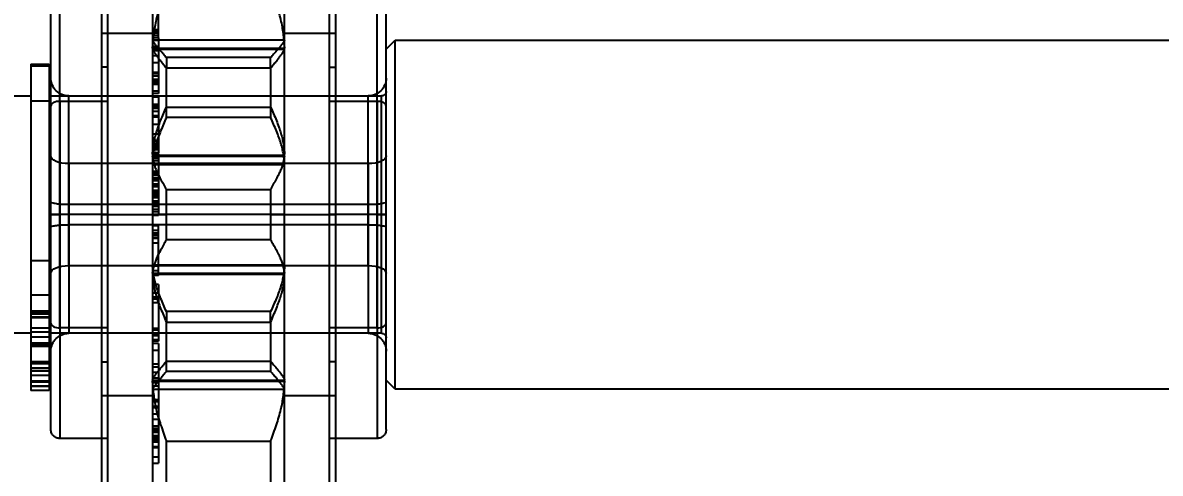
# Model space of a CAD drawing. Header units: metres. Extents: x 0 to 63075, y 0 to 44550.
# Drawn here: x 37029.4 to 37091.4, y 17330.5 to 17355 of the extents above; entities that cross this region are included whole.
import ezdxf

# ---------------------------------------------------------------- set-up
doc = ezdxf.new("R2010")
doc.units = ezdxf.units.M
doc.header["$LTSCALE"] = 75
doc.linetypes.add('HIDDEN2', pattern=[4.7625, 3.175, -1.5875])
doc.layers.add('SDM', color=7, linetype='Continuous')
doc.layers.add('ST1', color=7, linetype='HIDDEN2')
doc.styles.add('ROMANS', font='ROMANS.SHX')
doc.dimstyles.new('75___1-75', dxfattribs={"dimscale": 75, "dimtxt": 2.5, "dimasz": 2, "dimexe": 1.5, "dimexo": 1, "dimgap": 0.5, "dimtad": 1, "dimdec": 0, "dimzin": 12, "dimtxsty": 'ROMANS', "dimcen": 0, "dimclrd": 256, "dimclre": 256, "dimclrt": 3, "dimazin": 3, "dimtfac": 1, "dimtdec": 0, "dimtmove": 0, "dimatfit": 0, "dimfxl": 1, "dimlwd": -1, "dimlwe": -1, "dimarcsym": 0})

# ---------------------------------------------------------------- blocks, each defined once
blk = doc.blocks.new('*D28')
at = {"layer": 'Defpoints', "color": 0, "transparency": 16777216}
for p in [(33880.105, 17728.439), (37150.032, 17728.439), (37007.794, 17285.374)]:
    blk.add_point(p, dxfattribs=at)
at = {"layer": 'SDM', "transparency": 16777216}
for p, q in [((33880.105, 17878.439), (33880.105, 18585.582)), ((37075.032, 17728.439), (33767.605, 17728.439)), ((33880.105, 17285.374), (33880.105, 17728.439)), ((36932.794, 17285.374), (33767.605, 17285.374)), ((33880.105, 17135.374), (33880.105, 16985.374))]:
    blk.add_line(p, q, dxfattribs=at)
for points in [[(33855.105, 17878.439), (33905.105, 17878.439), (33880.105, 17728.439)], [(33855.105, 17135.374), (33905.105, 17135.374), (33880.105, 17285.374)]]:
    blk.add_solid(points, dxfattribs=at)
at = {"layer": 'SDM', "color": 3, "transparency": 16777216, "insert": (33748.855, 18307.01), "char_height": 187.5, "attachment_point": 5, "rotation": 90, "style": 'ROMANS'}
blk.add_mtext('443', dxfattribs=at)
blk = doc.blocks.new('A$C542b401d')
at = {"layer": 'ST1'}
for p, q in [((296.625, 1423.984), (296.625, 1394.546)), ((309.375, 1423.984), (309.375, 1394.546)), ((296.944, 1396.401), (296.944, 1420.32)), ((309.056, 1420.32), (309.056, 1396.401)), ((299.395, 1413.474), (299.395, 1419.111)), ((306.605, 1419.111), (306.605, 1413.474)), ((293.855, 1398.503), (293.855, 1416.166)), ((294.344, 1404.44), (294.344, 1416.655)), ((294.344, 1398.256), (294.344, 1416.655)), ((311.656, 1404.44), (311.656, 1416.655)), ((311.656, 1398.256), (311.656, 1416.655)), ((312.145, 1398.503), (312.145, 1416.166)), ((306.27, 1414.529), (306.27, 1415.929)), ((299.395, 1414.334), (296.625, 1414.334)), ((306.27, 1414.529), (306.605, 1414.529)), ((306.27, 1414.082), (306.27, 1414.529)), ((306.27, 1414.445), (306.605, 1414.445)), ((306.27, 1414.34), (306.605, 1414.34)), ((309.375, 1414.334), (306.605, 1414.334)), ((293.355, 1413.965), (92.645, 1413.965)), ((293.355, 1394.915), (293.355, 1413.965)), ((293.855, 1413.465), (293.355, 1413.965)), ((306.605, 1413.969), (299.395, 1413.969)), ((306.27, 1414.213), (306.605, 1414.213)), ((306.27, 1414.082), (306.605, 1414.082)), ((306.27, 1414.082), (306.27, 1413.38)), ((306.27, 1413.934), (306.605, 1413.934)), ((306.27, 1413.618), (306.605, 1413.618)), ((299.395, 1413.526), (299.395, 1413.596)), ((299.395, 1413.596), (299.395, 1413.526)), ((306.605, 1413.526), (299.395, 1413.526)), ((306.605, 1413.474), (299.395, 1413.474)), ((299.395, 1413.466), (299.395, 1413.474)), ((299.395, 1407.225), (299.395, 1413.466)), ((300.157, 1412.439), (300.157, 1413.005)), ((300.157, 1413.005), (305.843, 1413.005)), ((305.843, 1413.005), (305.843, 1412.439)), ((306.27, 1413.487), (306.605, 1413.487)), ((306.27, 1413.38), (306.27, 1411.05)), ((306.27, 1413.38), (306.605, 1413.38)), ((306.27, 1413.101), (306.605, 1413.101)), ((306.605, 1413.596), (306.605, 1413.526)), ((306.605, 1413.526), (306.605, 1413.596)), ((306.605, 1413.474), (306.605, 1413.466)), ((306.605, 1413.466), (306.605, 1407.225)), ((296.944, 1412.479), (296.625, 1412.479)), ((300.157, 1412.439), (300.157, 1409.734)), ((305.843, 1412.439), (300.157, 1412.439)), ((305.843, 1409.734), (305.843, 1412.439)), ((306.27, 1412.72), (306.605, 1412.72)), ((309.056, 1412.479), (309.375, 1412.479)), ((312.245, 1412.64), (312.245, 1412.563)), ((313.245, 1412.64), (312.245, 1412.64)), ((312.245, 1412.563), (312.245, 1397.32)), ((313.245, 1412.563), (312.245, 1412.563)), ((313.245, 1412.64), (313.245, 1412.563)), ((313.245, 1412.563), (313.245, 1397.32)), ((306.27, 1412.194), (306.605, 1412.194)), ((306.27, 1412.115), (306.605, 1412.115)), ((306.27, 1411.984), (306.605, 1411.984)), ((306.27, 1411.812), (306.605, 1411.812)), ((306.27, 1411.738), (306.605, 1411.738)), ((306.27, 1411.668), (306.605, 1411.668)), ((306.27, 1411.611), (306.605, 1411.611)), ((306.27, 1411.538), (306.605, 1411.538)), ((306.27, 1411.181), (306.605, 1411.181)), ((312.145, 1410.915), (294.105, 1410.915)), ((294.105, 1397.982), (294.105, 1410.898)), ((294.105, 1398.012), (294.105, 1410.868)), ((296.944, 1410.624), (294.344, 1410.624)), ((294.344, 1410.624), (294.344, 1392.225)), ((311.168, 1410.915), (294.832, 1410.915)), ((294.832, 1403.876), (294.832, 1410.911)), ((294.832, 1401.661), (294.832, 1410.894)), ((306.27, 1411.05), (306.605, 1411.05)), ((306.27, 1410.853), (306.27, 1410.227)), ((306.27, 1410.853), (306.605, 1410.853)), ((311.656, 1410.624), (309.056, 1410.624)), ((311.168, 1403.876), (311.168, 1410.911)), ((311.168, 1401.661), (311.168, 1410.894)), ((311.656, 1410.624), (311.656, 1392.225)), ((313.245, 1410.64), (312.145, 1410.64)), ((313.245, 1410.64), (312.245, 1410.64)), ((317.5, 1410.915), (313.245, 1410.915)), ((305.843, 1410.307), (300.157, 1410.307)), ((306.27, 1410.456), (306.605, 1410.456)), ((306.27, 1410.389), (306.605, 1410.389)), ((306.27, 1410.338), (306.605, 1410.338)), ((306.27, 1410.227), (306.27, 1409.833)), ((306.27, 1410.227), (306.605, 1410.227)), ((306.27, 1410.064), (306.605, 1410.064)), ((300.157, 1409.734), (305.843, 1409.734)), ((306.27, 1409.833), (306.27, 1408.259)), ((306.27, 1409.833), (306.605, 1409.833)), ((306.27, 1409.756), (306.605, 1409.756)), ((306.27, 1409.364), (306.605, 1409.364)), ((306.27, 1408.835), (306.605, 1408.835)), ((306.27, 1408.474), (306.605, 1408.474)), ((306.27, 1408.441), (306.605, 1408.441)), ((306.27, 1408.315), (306.605, 1408.315)), ((306.27, 1408.259), (306.605, 1408.259)), ((306.27, 1408.259), (306.27, 1407.813)), ((306.27, 1408.175), (306.605, 1408.175)), ((306.27, 1408.072), (306.605, 1408.072)), ((306.605, 1407.688), (299.395, 1407.688)), ((299.395, 1407.605), (299.395, 1407.633)), ((306.605, 1407.633), (299.395, 1407.633)), ((299.395, 1407.633), (299.395, 1407.605)), ((306.27, 1407.976), (306.605, 1407.976)), ((306.27, 1407.775), (306.27, 1407.813)), ((306.27, 1407.813), (306.605, 1407.813)), ((306.27, 1407.775), (306.605, 1407.775)), ((306.27, 1407.732), (306.27, 1407.775)), ((306.27, 1407.732), (306.27, 1407.502)), ((306.605, 1407.732), (306.27, 1407.732)), ((306.27, 1407.502), (306.605, 1407.502)), ((306.27, 1407.502), (306.27, 1404.385)), ((306.605, 1407.633), (306.605, 1407.605)), ((306.605, 1407.605), (306.605, 1407.633)), ((294.832, 1407.219), (311.168, 1407.219)), ((294.832, 1407.219), (294.832, 1397.986)), ((299.395, 1407.176), (299.395, 1407.225)), ((306.605, 1407.176), (299.395, 1407.176)), ((299.395, 1401.192), (299.395, 1407.176)), ((306.605, 1407.397), (306.27, 1407.397)), ((306.27, 1407.213), (306.605, 1407.213)), ((306.27, 1406.789), (306.605, 1406.789)), ((306.605, 1407.225), (306.605, 1407.176)), ((306.605, 1407.176), (306.605, 1401.192)), ((311.168, 1407.219), (311.168, 1397.986)), ((306.27, 1406.694), (306.605, 1406.694)), ((306.27, 1406.637), (306.605, 1406.637)), ((306.27, 1406.615), (306.605, 1406.615)), ((306.27, 1406.593), (306.605, 1406.593)), ((306.27, 1406.445), (306.605, 1406.445)), ((306.27, 1406.401), (306.605, 1406.401)), ((306.27, 1406.362), (306.605, 1406.362)), ((306.27, 1406.287), (306.605, 1406.287)), ((300.157, 1405.812), (300.157, 1404.44)), ((305.843, 1405.812), (300.157, 1405.812)), ((305.843, 1404.44), (305.843, 1405.812)), ((306.27, 1406.093), (306.605, 1406.093)), ((306.27, 1406.064), (306.605, 1406.064)), ((306.27, 1406.009), (306.605, 1406.009)), ((306.27, 1405.96), (306.605, 1405.96)), ((306.27, 1405.754), (306.605, 1405.754)), ((306.27, 1405.738), (306.605, 1405.738)), ((306.27, 1405.737), (306.605, 1405.737)), ((306.27, 1405.736), (306.605, 1405.736)), ((306.27, 1405.721), (306.605, 1405.721)), ((306.27, 1405.659), (306.605, 1405.659)), ((306.27, 1405.577), (306.605, 1405.577)), ((294.832, 1405.004), (294.832, 1397.969)), ((311.168, 1405.004), (294.832, 1405.004)), ((306.27, 1405.455), (306.605, 1405.455)), ((306.27, 1405.426), (306.605, 1405.426)), ((306.27, 1405.426), (306.605, 1405.426)), ((306.27, 1405.424), (306.605, 1405.424)), ((306.27, 1405.359), (306.605, 1405.359)), ((306.27, 1405.18), (306.605, 1405.18)), ((306.27, 1405.06), (306.605, 1405.06)), ((311.168, 1405.004), (311.168, 1397.969)), ((293.855, 1404.44), (294.344, 1404.44)), ((294.344, 1404.44), (293.855, 1404.44)), ((294.344, 1404.44), (296.944, 1404.44)), ((294.344, 1404.44), (294.344, 1392.225)), ((299.395, 1404.44), (296.625, 1404.44)), ((296.944, 1404.44), (296.625, 1404.44)), ((299.395, 1404.44), (300.157, 1404.44)), ((300.157, 1404.44), (299.395, 1404.44)), ((300.157, 1404.44), (305.843, 1404.44)), ((300.157, 1404.44), (300.157, 1403.068)), ((305.843, 1403.068), (305.843, 1404.44)), ((305.843, 1404.44), (306.605, 1404.44)), ((306.605, 1404.44), (305.843, 1404.44)), ((306.605, 1404.904), (306.27, 1404.904)), ((306.27, 1404.72), (306.605, 1404.72)), ((306.605, 1404.616), (306.27, 1404.616)), ((306.27, 1404.385), (306.605, 1404.385)), ((309.375, 1404.44), (306.605, 1404.44)), ((309.056, 1404.44), (309.375, 1404.44)), ((309.056, 1404.44), (311.656, 1404.44)), ((311.656, 1404.44), (312.145, 1404.44)), ((312.145, 1404.44), (311.656, 1404.44)), ((311.656, 1404.44), (311.656, 1392.225)), ((294.832, 1403.876), (311.168, 1403.876)), ((306.27, 1403.425), (306.27, 1403.825)), ((306.27, 1403.825), (306.605, 1403.825)), ((300.157, 1403.068), (305.843, 1403.068)), ((306.27, 1403.574), (306.605, 1403.574)), ((306.27, 1403.343), (306.27, 1403.425)), ((306.27, 1403.425), (306.605, 1403.425)), ((306.27, 1403.343), (306.605, 1403.343)), ((306.27, 1403.14), (306.27, 1403.343)), ((306.27, 1403.302), (306.605, 1403.302)), ((306.27, 1403.174), (306.605, 1403.174)), ((306.27, 1401.871), (306.27, 1403.14)), ((306.27, 1403.14), (306.605, 1403.14)), ((306.27, 1402.89), (306.605, 1402.89)), ((306.27, 1401.374), (306.27, 1401.871)), ((312.245, 1401.924), (313.245, 1401.924)), ((311.168, 1401.661), (294.832, 1401.661)), ((306.605, 1401.704), (299.395, 1401.704)), ((299.395, 1401.247), (299.395, 1401.275)), ((299.395, 1401.275), (299.395, 1401.247)), ((306.605, 1401.247), (299.395, 1401.247)), ((306.27, 1401.62), (306.605, 1401.62)), ((306.27, 1401.374), (306.605, 1401.374)), ((306.27, 1401.123), (306.27, 1401.374)), ((306.605, 1401.275), (306.605, 1401.247)), ((306.605, 1401.247), (306.605, 1401.275)), ((306.605, 1401.192), (299.395, 1401.192)), ((299.395, 1401.141), (299.395, 1401.192)), ((299.395, 1394.916), (299.395, 1401.141)), ((306.27, 1401.123), (306.605, 1401.123)), ((306.27, 1400.623), (306.27, 1398.217)), ((306.27, 1400.623), (306.605, 1400.623)), ((306.605, 1401.192), (306.605, 1401.141)), ((306.605, 1401.141), (306.605, 1394.916)), ((306.27, 1400.145), (306.605, 1400.145)), ((312.245, 1400.05), (313.245, 1400.05)), ((306.27, 1399.936), (306.605, 1399.936)), ((306.27, 1399.915), (306.605, 1399.915)), ((306.27, 1399.831), (306.605, 1399.831)), ((306.27, 1399.627), (306.605, 1399.627)), ((300.157, 1398.573), (300.157, 1399.146)), ((300.157, 1399.146), (305.843, 1399.146)), ((305.843, 1399.146), (305.843, 1398.573)), ((312.245, 1399.177), (313.245, 1399.177)), ((313.245, 1399.13), (312.245, 1399.13)), ((312.245, 1399.013), (313.245, 1399.013)), ((312.245, 1398.853), (313.245, 1398.853)), ((312.245, 1398.813), (313.245, 1398.813)), ((293.855, 1392.714), (293.855, 1398.503)), ((294.344, 1398.256), (296.944, 1398.256)), ((300.157, 1398.573), (300.157, 1395.875)), ((305.843, 1398.573), (300.157, 1398.573)), ((305.843, 1395.875), (305.843, 1398.573)), ((306.27, 1398.217), (306.605, 1398.217)), ((306.27, 1398.217), (306.27, 1398.133)), ((306.27, 1398.133), (306.605, 1398.133)), ((306.27, 1398.133), (306.27, 1397.903)), ((309.056, 1398.256), (311.656, 1398.256)), ((312.145, 1392.714), (312.145, 1398.503)), ((312.145, 1398.24), (313.245, 1398.24)), ((312.245, 1398.242), (313.245, 1398.242)), ((312.245, 1398.24), (313.245, 1398.24)), ((294.105, 1397.965), (312.145, 1397.965)), ((294.832, 1397.965), (311.168, 1397.965)), ((306.27, 1397.903), (306.605, 1397.903)), ((306.27, 1397.903), (306.27, 1397.818)), ((306.27, 1397.818), (306.605, 1397.818)), ((306.27, 1397.818), (306.27, 1397.614)), ((306.27, 1397.614), (306.27, 1397.53)), ((306.27, 1397.614), (306.605, 1397.614)), ((306.27, 1397.53), (306.605, 1397.53)), ((312.245, 1398.019), (313.245, 1398.019)), ((313.245, 1397.763), (312.245, 1397.763)), ((313.245, 1397.965), (317.5, 1397.965)), ((306.27, 1397.399), (306.27, 1397.021)), ((306.27, 1397.399), (306.605, 1397.399)), ((306.27, 1397.021), (306.605, 1397.021)), ((306.27, 1397.021), (306.27, 1396.114)), ((312.245, 1397.43), (313.245, 1397.43)), ((313.245, 1397.354), (312.245, 1397.354)), ((312.245, 1397.32), (313.245, 1397.32)), ((312.245, 1397.32), (312.245, 1396.409)), ((312.245, 1397.238), (313.245, 1397.238)), ((313.245, 1397.32), (313.245, 1396.409)), ((296.625, 1396.401), (296.944, 1396.401)), ((296.944, 1388.561), (296.944, 1396.401)), ((305.843, 1396.441), (300.157, 1396.441)), ((306.27, 1396.275), (306.605, 1396.275)), ((309.375, 1396.401), (309.056, 1396.401)), ((309.056, 1396.401), (309.056, 1388.561)), ((312.245, 1396.409), (313.245, 1396.409)), ((312.245, 1396.409), (312.245, 1395.349)), ((312.245, 1396.29), (313.245, 1396.29)), ((313.245, 1396.409), (313.245, 1395.349)), ((300.157, 1395.875), (305.843, 1395.875)), ((306.27, 1396.114), (306.27, 1395.511)), ((306.27, 1396.114), (306.605, 1396.114)), ((306.27, 1395.83), (306.605, 1395.83)), ((312.245, 1396.063), (313.245, 1396.063)), ((312.245, 1396.037), (313.245, 1396.037)), ((312.245, 1395.907), (313.245, 1395.907)), ((312.245, 1395.654), (313.245, 1395.654)), ((293.355, 1394.915), (293.855, 1395.415)), ((306.605, 1395.406), (299.395, 1395.406)), ((299.395, 1395.284), (299.395, 1395.354)), ((306.605, 1395.354), (299.395, 1395.354)), ((299.395, 1395.354), (299.395, 1395.284)), ((306.27, 1395.511), (306.27, 1395.083)), ((306.27, 1395.511), (306.605, 1395.511)), ((306.27, 1395.268), (306.605, 1395.268)), ((306.27, 1395.083), (306.27, 1394.233)), ((306.27, 1395.083), (306.605, 1395.083)), ((306.605, 1395.354), (306.605, 1395.284)), ((306.605, 1395.284), (306.605, 1395.354)), ((312.245, 1395.349), (313.245, 1395.349)), ((312.245, 1395.349), (312.245, 1395.06)), ((312.245, 1395.29), (313.245, 1395.29)), ((312.245, 1395.079), (313.245, 1395.079)), ((312.245, 1395.06), (312.245, 1394.843)), ((312.245, 1395.06), (313.245, 1395.06)), ((313.245, 1395.349), (313.245, 1395.06)), ((313.245, 1395.06), (313.245, 1394.843)), ((92.645, 1394.915), (293.355, 1394.915)), ((296.625, 1394.546), (299.395, 1394.546)), ((296.625, 1394.546), (296.625, 1384.896)), ((299.395, 1394.911), (299.395, 1394.916)), ((306.605, 1394.911), (299.395, 1394.911)), ((299.395, 1389.303), (299.395, 1394.911)), ((306.605, 1394.916), (306.605, 1394.911)), ((306.605, 1394.911), (306.605, 1389.303)), ((306.605, 1394.546), (309.375, 1394.546)), ((309.375, 1394.546), (309.375, 1384.896)), ((312.245, 1394.843), (313.245, 1394.843)), ((306.27, 1394.34), (306.605, 1394.34)), ((306.27, 1394.233), (306.605, 1394.233)), ((306.27, 1394.233), (306.27, 1390.887)), ((306.27, 1393.962), (306.605, 1393.962)), ((306.27, 1393.899), (306.605, 1393.899)), ((306.27, 1393.551), (306.605, 1393.551)), ((306.27, 1393.254), (306.605, 1393.254)), ((306.27, 1392.894), (306.605, 1392.894)), ((306.27, 1392.77), (306.605, 1392.77)), ((306.27, 1392.714), (306.605, 1392.714)), ((306.27, 1392.649), (306.605, 1392.649)), ((306.27, 1392.626), (306.605, 1392.626)), ((306.27, 1392.56), (306.605, 1392.56)), ((294.344, 1392.225), (296.944, 1392.225)), ((300.157, 1392.077), (300.157, 1389.499)), ((305.843, 1392.077), (300.157, 1392.077)), ((305.843, 1389.499), (305.843, 1392.077)), ((306.27, 1392.37), (306.605, 1392.37)), ((306.27, 1392.29), (306.605, 1392.29)), ((306.27, 1392.266), (306.605, 1392.266)), ((306.27, 1392.165), (306.605, 1392.165)), ((306.27, 1392.057), (306.605, 1392.057)), ((306.27, 1392.045), (306.605, 1392.045)), ((306.27, 1392.041), (306.605, 1392.041)), ((306.27, 1392.02), (306.605, 1392.02)), ((309.056, 1392.225), (311.656, 1392.225)), ((306.27, 1391.762), (306.605, 1391.762)), ((306.27, 1391.759), (306.605, 1391.759)), ((306.27, 1391.707), (306.605, 1391.707)), ((306.605, 1391.221), (306.27, 1391.221)), ((306.605, 1390.887), (306.27, 1390.887))]:
    blk.add_line(p, q, dxfattribs=at)
at = {"layer": 'ST1', "flags": 128}
for points in [[(293.855, 1410.377), (293.864, 1410.425), (293.892, 1410.471), (293.937, 1410.514), (293.998, 1410.551), (294.072, 1410.582), (294.157, 1410.605), (294.248, 1410.619), (294.344, 1410.624)], [(311.656, 1410.624), (311.752, 1410.619), (311.843, 1410.605), (311.928, 1410.582), (312.002, 1410.551), (312.063, 1410.514), (312.108, 1410.471), (312.136, 1410.425), (312.145, 1410.377)], [(293.855, 1407.638), (293.874, 1407.556), (293.929, 1407.478), (294.02, 1407.405), (294.141, 1407.342), (294.289, 1407.29), (294.458, 1407.251), (294.642, 1407.227), (294.832, 1407.219)], [(311.168, 1407.219), (311.358, 1407.227), (311.542, 1407.251), (311.711, 1407.29), (311.859, 1407.342), (311.98, 1407.405), (312.071, 1407.478), (312.126, 1407.556), (312.145, 1407.638)], [(294.832, 1401.661), (294.642, 1401.653), (294.458, 1401.629), (294.289, 1401.59), (294.141, 1401.538), (294.02, 1401.475), (293.929, 1401.402), (293.874, 1401.324), (293.855, 1401.242)], [(312.145, 1401.242), (312.126, 1401.324), (312.071, 1401.402), (311.98, 1401.475), (311.859, 1401.538), (311.711, 1401.59), (311.542, 1401.629), (311.358, 1401.653), (311.168, 1401.661)], [(294.344, 1398.256), (294.248, 1398.261), (294.157, 1398.275), (294.072, 1398.298), (293.998, 1398.329), (293.937, 1398.366), (293.892, 1398.409), (293.864, 1398.455), (293.855, 1398.503)], [(312.145, 1398.503), (312.136, 1398.455), (312.108, 1398.409), (312.063, 1398.366), (312.002, 1398.329), (311.928, 1398.298), (311.843, 1398.275), (311.752, 1398.261), (311.656, 1398.256)]]:
    blk.add_lwpolyline(points, dxfattribs=at)
at = {"layer": 'ST1'}
for centre, radius, start, end in [((294.832, 1411.892), 0.977, 180, 270), ((311.168, 1411.892), 0.977, 270, 0), ((294.105, 1411.165), 0.25, 180, 270), ((294.59, 1407.871), 2.877, 255.20406, 274.83381), ((311.41, 1407.871), 2.877, 265.16619, 284.79594), ((294.59, 1401.009), 2.877, 85.16619, 104.79594), ((311.41, 1401.009), 2.877, 75.20406, 94.83381), ((294.832, 1396.988), 0.977, 90, 180), ((294.105, 1397.715), 0.25, 90, 180), ((311.168, 1396.988), 0.977, 0, 90), ((294.344, 1392.714), 0.489, 180, 270), ((311.656, 1392.714), 0.489, 270, 0)]:
    blk.add_arc(centre, radius, start, end, dxfattribs=at)
for points, knots in [([(299.395, 1413.596), (299.433, 1414.07), (299.508, 1415.018), (299.941, 1416.208), (300.157, 1416.803)], [0, 0, 0, 0, 0.499459, 1, 1, 1, 1]), ([(305.843, 1416.803), (306.059, 1416.208), (306.492, 1415.018), (306.567, 1414.07), (306.605, 1413.596)], [0, 0, 0, 0, 0.500534, 1, 1, 1, 1]), ([(299.395, 1413.964), (299.433, 1413.894), (299.508, 1413.753), (299.941, 1413.254), (300.157, 1413.005)], [0, 0, 0, 0, 0.499459, 1, 1, 1, 1]), ([(305.843, 1413.005), (306.059, 1413.254), (306.492, 1413.753), (306.567, 1413.894), (306.605, 1413.964)], [0, 0, 0, 0, 0.500533, 1, 1, 1, 1]), ([(300.157, 1412.439), (299.941, 1412.699), (299.508, 1413.219), (299.433, 1413.384), (299.395, 1413.466)], [0, 0, 0, 0, 0.500529, 1, 1, 1, 1]), ([(306.605, 1413.466), (306.567, 1413.384), (306.492, 1413.219), (306.059, 1412.699), (305.843, 1412.439)], [0, 0, 0, 0, 0.499464, 1, 1, 1, 1]), ([(300.157, 1410.307), (299.941, 1409.807), (299.508, 1408.807), (299.433, 1408.095), (299.395, 1407.739)], [0, 0, 0, 0, 0.500152, 1, 1, 1, 1]), ([(306.605, 1407.739), (306.567, 1408.094), (306.492, 1408.806), (306.06, 1409.806), (305.843, 1410.307)], [0, 0, 0, 0, 0.499124, 1, 1, 1, 1]), ([(299.395, 1407.225), (299.433, 1407.57), (299.508, 1408.261), (299.941, 1409.243), (300.157, 1409.734)], [0, 0, 0, 0, 0.49948, 1, 1, 1, 1]), ([(305.843, 1409.734), (306.059, 1409.243), (306.492, 1408.261), (306.567, 1407.57), (306.605, 1407.225)], [0, 0, 0, 0, 0.500513, 1, 1, 1, 1]), ([(300.157, 1405.812), (299.941, 1406.192), (299.508, 1406.954), (299.433, 1407.388), (299.395, 1407.605)], [0, 0, 0, 0, 0.500133, 1, 1, 1, 1]), ([(306.605, 1407.605), (306.567, 1407.388), (306.492, 1406.955), (306.06, 1406.193), (305.843, 1405.812)], [0, 0, 0, 0, 0.499098, 1, 1, 1, 1]), ([(299.395, 1401.275), (299.433, 1401.492), (299.508, 1401.925), (299.94, 1402.687), (300.157, 1403.068)], [0, 0, 0, 0, 0.499098, 1, 1, 1, 1]), ([(305.843, 1403.068), (306.059, 1402.688), (306.492, 1401.926), (306.567, 1401.492), (306.605, 1401.275)], [0, 0, 0, 0, 0.500133, 1, 1, 1, 1]), ([(299.395, 1401.655), (299.433, 1401.31), (299.508, 1400.619), (299.941, 1399.637), (300.157, 1399.146)], [0, 0, 0, 0, 0.49948, 1, 1, 1, 1]), ([(305.843, 1399.146), (306.059, 1399.637), (306.492, 1400.619), (306.567, 1401.31), (306.605, 1401.655)], [0, 0, 0, 0, 0.500513, 1, 1, 1, 1]), ([(300.157, 1398.573), (299.941, 1399.073), (299.508, 1400.073), (299.433, 1400.785), (299.395, 1401.141)], [0, 0, 0, 0, 0.500152, 1, 1, 1, 1]), ([(306.605, 1401.141), (306.567, 1400.786), (306.492, 1400.074), (306.06, 1399.074), (305.843, 1398.573)], [0, 0, 0, 0, 0.499124, 1, 1, 1, 1]), ([(300.157, 1396.441), (299.941, 1396.181), (299.508, 1395.661), (299.433, 1395.496), (299.395, 1395.414)], [0, 0, 0, 0, 0.500529, 1, 1, 1, 1]), ([(306.605, 1395.414), (306.567, 1395.496), (306.492, 1395.661), (306.059, 1396.181), (305.843, 1396.441)], [0, 0, 0, 0, 0.499464, 1, 1, 1, 1]), ([(299.395, 1394.916), (299.433, 1394.986), (299.508, 1395.127), (299.941, 1395.626), (300.157, 1395.875)], [0, 0, 0, 0, 0.499459, 1, 1, 1, 1]), ([(305.843, 1395.875), (306.059, 1395.626), (306.492, 1395.127), (306.567, 1394.986), (306.605, 1394.916)], [0, 0, 0, 0, 0.500534, 1, 1, 1, 1]), ([(300.157, 1392.077), (299.941, 1392.672), (299.508, 1393.862), (299.433, 1394.81), (299.395, 1395.284)], [0, 0, 0, 0, 0.500534, 1, 1, 1, 1]), ([(306.605, 1395.284), (306.567, 1394.81), (306.492, 1393.862), (306.059, 1392.672), (305.843, 1392.077)], [0, 0, 0, 0, 0.499459, 1, 1, 1, 1])]:
    blk.add_open_spline(points, degree=3, knots=knots, dxfattribs=at)

msp = doc.modelspace()

# ---------------------------------------------------------------- block references
at = {"layer": 'SDM', "xscale": -1}
msp.add_blockref('A$C542b401d', (37343.032, 15940.136), dxfattribs=at)

# ---------------------------------------------------------------- dimensions: what is measured, and where the dimension line sits
at = {"layer": 'SDM'}
dim = msp.add_linear_dim(base=(33880.105, 17728.439), p1=(37007.794, 17285.374), p2=(37150.032, 17728.439), angle=90, dimstyle='75___1-75', dxfattribs=at)
dim.commit()
dim.dimension.update_dxf_attribs({"geometry": '*D28', "text_midpoint": (33748.855, 18307.01)})

doc.saveas('drawing.dxf')
